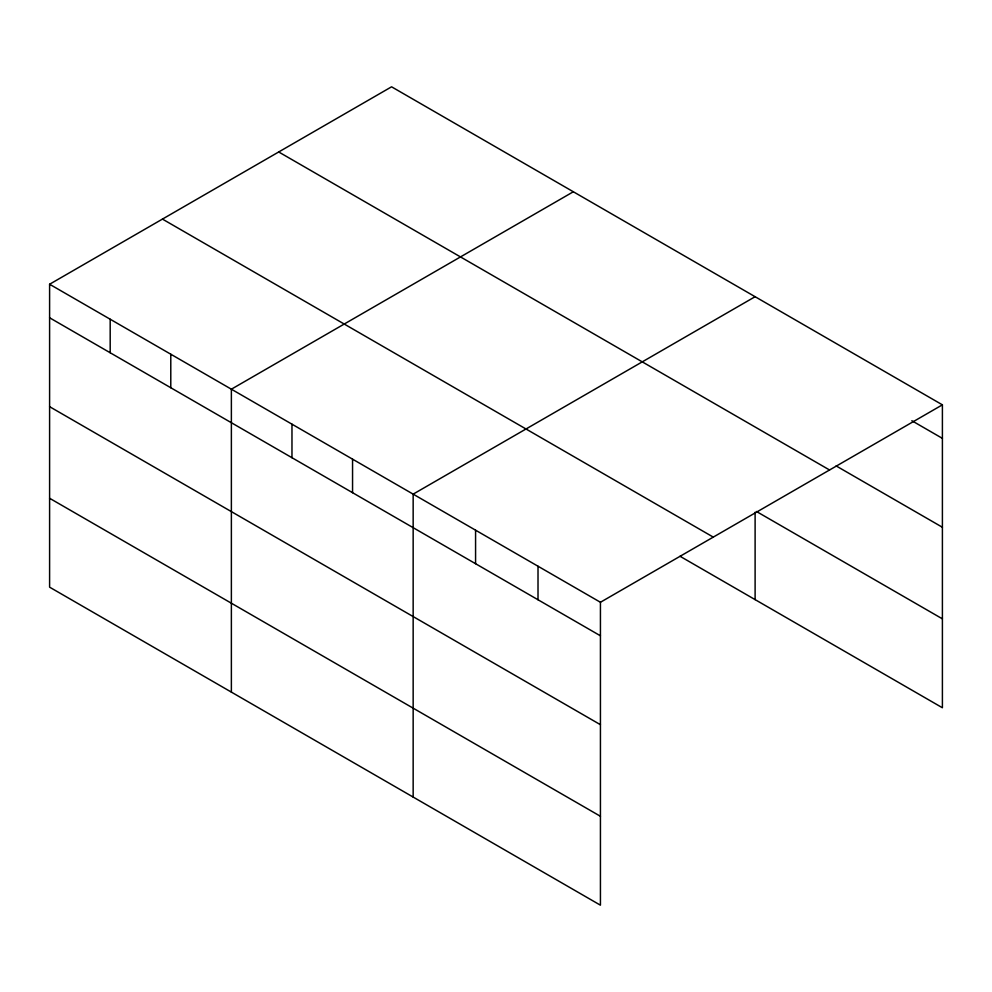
<?xml version="1.0" encoding="UTF-8"?>
<svg xmlns="http://www.w3.org/2000/svg" width="992" height="992" viewBox="0 0 992 992"><rect width="100%" height="100%" fill="white"/><g stroke="black" fill="none" stroke-linecap="round" stroke-linejoin="round"><path stroke-width="1.49" d="M49.6 284.245L600.433 602.268L600.433 905.188L49.6 587.165L49.6 284.245L391.567 86.812L942.4 404.835L942.4 707.755L680.041 556.276M573.339 191.766L231.372 389.199L231.372 692.106M755.11 296.707L413.156 494.14L413.156 797.06M600.433 602.268L942.4 404.835M911.846 420.72L942.4 438.365M836.144 465.918L942.4 527.26M278.715 151.974L829.548 469.985M756.45 511.488L942.4 618.847M162.452 219.096L713.285 537.118M49.6 317.775L600.433 635.798M49.6 406.67L600.433 724.693M49.6 498.269L600.433 816.28M755.11 512.256L755.11 599.627M538.011 566.234L538.011 599.751M475.577 530.187L475.577 563.704M352.557 459.16L352.557 492.689M291.97 424.179L291.97 457.709M170.785 354.218L170.785 387.736M110.186 319.226L110.186 352.755"/></g></svg>
